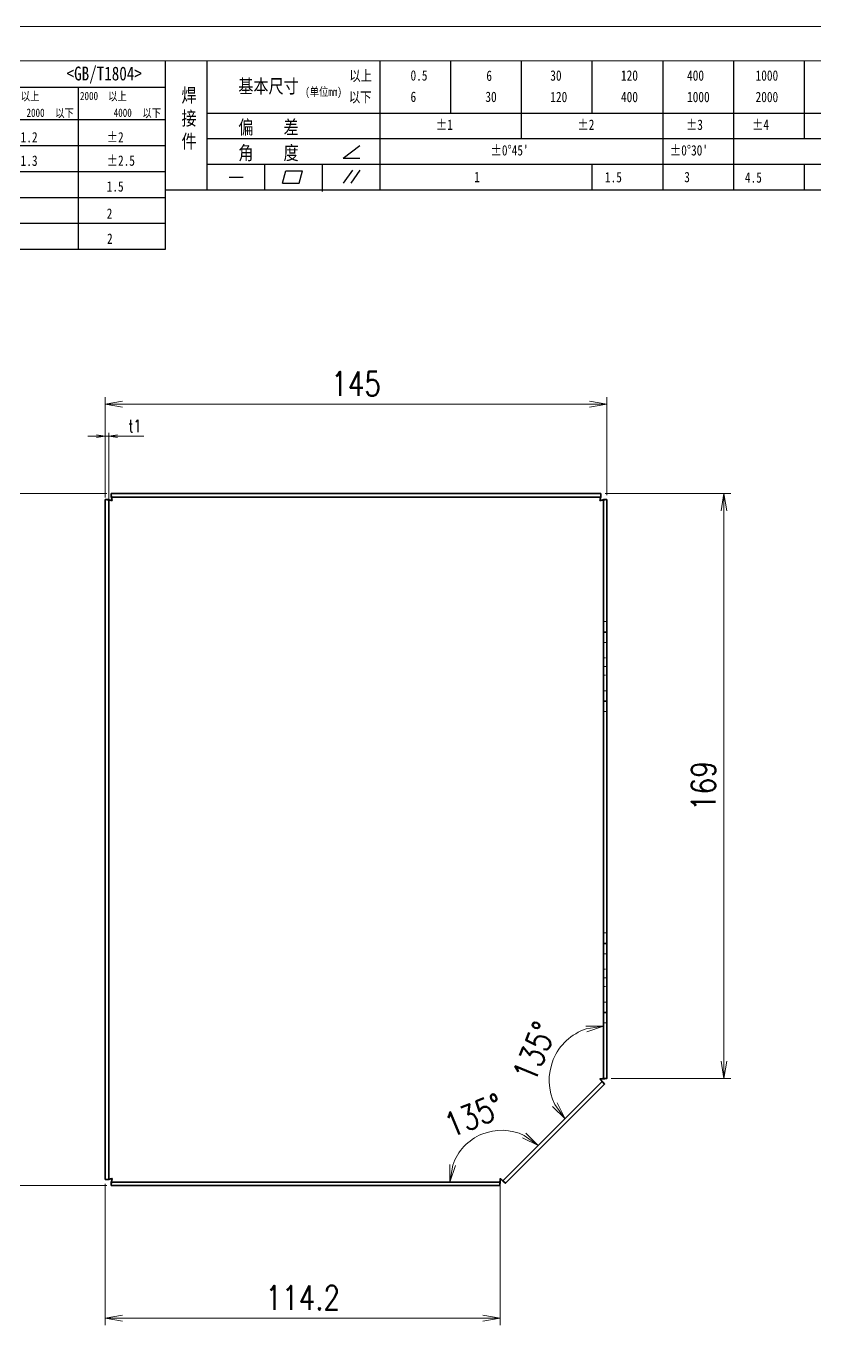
# Model space of a CAD drawing. Header units: millimetres. Extents: x 142029 to 212337, y -20537 to 1533.
# Drawn here: x 142725.3 to 142953.2, y 570.6 to 951.9 of the extents above; entities that cross this region are included whole.
import ezdxf

# ---------------------------------------------------------------- set-up
doc = ezdxf.new("R2010")
doc.units = ezdxf.units.MM
doc.header["$LTSCALE"] = 0.5
for name, pattern in [('AM_ISO02W050x2', [3.75, 3, -0.75]), ('AM_ISO08W050x2', [9, 6, -0.75, 1.5, -0.75]), ('DASHDOT', [18.5, 12, -3, 0.5, -3]), ('DASHED', [15, 12, -3])]:
    doc.linetypes.add(name, pattern=pattern)
for name, color, linetype, lineweight in [('中心线', 2, 'AM_ISO08W050x2', 18), ('图框', 7, 'Continuous', 18), ('标注线', 3, 'Continuous', 18), ('粗实线', 7, 'Continuous', 35), ('虚线', 1, 'AM_ISO02W050x2', 18)]:
    doc.layers.add(name, color=color, linetype=linetype, lineweight=lineweight)
doc.layers.add('图\\M+19E79\\M+195B6\\M+18E9A', color=7, linetype='Continuous')
doc.layers.add('打印', color=7, linetype='Continuous', lineweight=15, plot=False)
doc.layers.add('打印-禁用', color=7, linetype='Continuous', lineweight=15, plot=False)
doc.styles.add('DIM', font='romans.shx', dxfattribs={"width": 0.8, "bigfont": 'bigfont.shx'})
doc.styles.add('国标', font='simfang.ttf', dxfattribs={"width": 0.8})
doc.dimstyles.new('XR 1-1$0', dxfattribs={"dimtxt": 3.5, "dimasz": 2.5, "dimexe": 1, "dimexo": 0.625, "dimgap": 1.2, "dimtad": 1, "dimzin": 9, "dimdsep": 46, "dimtxsty": 'DIM', "dimblk": 'OPEN', "dimcen": 0, "dimclrd": 8, "dimclre": 8, "dimclrt": 2, "dimazin": 2, "dimtfac": 0.5, "dimtmove": 0, "dimatfit": 3, "dimldrblk": 'OPEN', "dimfxl": 0, "dimtolj": 2, "dimlwd": 18, "dimlwe": 18, "dimarcsym": 0})
doc.dimstyles.new('XR 1-2', dxfattribs={"dimscale": 2, "dimtxt": 3.5, "dimasz": 2.5, "dimexe": 1, "dimexo": 0.625, "dimgap": 1.2, "dimtad": 1, "dimtoh": 1, "dimdsep": 46, "dimtxsty": 'DIM', "dimblk": 'OPEN', "dimcen": 0, "dimclrd": 8, "dimclre": 8, "dimclrt": 2, "dimazin": 2, "dimtfac": 0.5, "dimtmove": 0, "dimatfit": 3, "dimldrblk": 'OPEN', "dimfxl": 0, "dimtolj": 2, "dimlwd": 18, "dimlwe": 18, "dimarcsym": 0})
doc.dimstyles.new('XR 1-2$0', dxfattribs={"dimscale": 2, "dimtxt": 3.5, "dimasz": 2.5, "dimexe": 1, "dimexo": 0.625, "dimgap": 1.2, "dimtad": 1, "dimdsep": 46, "dimtxsty": 'DIM', "dimblk": 'OPEN', "dimcen": 0, "dimclrd": 8, "dimclre": 8, "dimclrt": 2, "dimazin": 2, "dimtfac": 0.5, "dimtmove": 0, "dimatfit": 3, "dimldrblk": 'OPEN', "dimfxl": 0, "dimtolj": 2, "dimlwd": 13, "dimlwe": 13, "dimarcsym": 0})

# ---------------------------------------------------------------- blocks, each defined once
blk = doc.blocks.new('GZDEH零件A3图框V01版')
at = {"layer": '图\\M+19E79\\M+195B6\\M+18E9A', "color": 9}
for p, q in [((2990.09, -1581.67), (2990.09, -1554.46)), ((2996.09, -1573.08), (2996.09, -1554.46)), ((3021.09, -1561.98), (3021.09, -1554.46)), ((3031.31, -1561.98), (3031.31, -1554.46)), ((3041.53, -1561.98), (3041.53, -1554.46)), ((3051.75, -1561.98), (3051.75, -1554.46)), ((3061.98, -1561.98), (3061.98, -1554.46)), ((3072.2, -1561.98), (3072.2, -1554.46)), ((3082.42, -1561.98), (3082.42, -1554.46)), ((2899.37, -1558.24), (2990.09, -1558.24)), ((2977.49, -1581.67), (2977.49, -1558.24)), ((2882.49, -1562.92), (2990.09, -1562.92)), ((2996.09, -1561.98), (3113.09, -1561.98)), ((3021.09, -1573.08), (3021.09, -1561.98)), ((3041.53, -1565.68), (3041.53, -1561.98)), ((3061.98, -1573.08), (3061.98, -1561.98)), ((3072.2, -1573.08), (3072.2, -1561.98)), ((3082.42, -1565.68), (3082.42, -1561.98)), ((2882.49, -1566.67), (2990.09, -1566.67)), ((2996.09, -1565.68), (3113.09, -1565.68)), ((3015.75, -1568.51), (3018.15, -1566.66)), ((3015.75, -1568.51), (3018.15, -1568.51)), ((2882.49, -1570.42), (2990.09, -1570.42)), ((2996.09, -1569.38), (3113.09, -1569.38)), ((3004.42, -1573.08), (3004.42, -1569.38)), ((3006.97, -1572.12), (3007.45, -1570.33)), ((3007.45, -1570.33), (3009.86, -1570.33)), ((3009.39, -1572.12), (3009.86, -1570.33)), ((3012.75, -1573.08), (3012.75, -1569.38)), ((3015.81, -1572.12), (3017.15, -1570.26)), ((3016.89, -1572.12), (3018.23, -1570.26)), ((3051.75, -1573.08), (3051.75, -1569.38)), ((3082.42, -1573.08), (3082.42, -1569.48)), ((2999.26, -1571.23), (3001.32, -1571.23)), ((3006.97, -1572.12), (3009.39, -1572.12)), ((2882.49, -1574.17), (2990.09, -1574.17)), ((2990.09, -1573.08), (3113.09, -1573.08)), ((3012.75, -1573.33), (3012.75, -1573.08)), ((2882.49, -1577.92), (2990.09, -1577.92)), ((2882.49, -1581.67), (2990.09, -1581.67))]:
    blk.add_line(p, q, dxfattribs=at)
at = {"layer": '图框', "linetype": 'Continuous'}
blk.add_line((3272.49, -1554.46), (2882.49, -1554.46), dxfattribs=at)
at = {"layer": '打印-禁用', "linetype": 'Continuous'}
blk.add_line((3277.49, -1549.46), (2857.49, -1549.46), dxfattribs=at)
at = {"layer": '图\\M+19E79\\M+195B6\\M+18E9A', "color": 9, "style": '国标', "width": 0.8}
for s, height, p in [('<GB/T1804>', 2, (2975.78, -1557.27)), ('以上', 1.5, (3016.64, -1557.33)), ('0.5', 1.5, (3025.49, -1557.3)), ('6', 1.5, (3036.45, -1557.34)), ('30', 1.5, (3045.69, -1557.31)), ('120', 1.5, (3055.91, -1557.31)), ('400', 1.5, (3065.46, -1557.31)), ('1000', 1.5, (3075.36, -1557.31)), ('基本尺寸', 2, (3000.6, -1559.1)), ('以下', 1.5, (3016.58, -1560.43)), ('6', 1.5, (3025.49, -1560.38)), ('30', 1.5, (3036.31, -1560.39)), ('120', 1.5, (3045.69, -1560.41)), ('400', 1.5, (3055.91, -1560.41)), ('1000', 1.5, (3065.46, -1560.41)), ('2000', 1.5, (3075.36, -1560.41)), ('偏    差', 2, (3000.6, -1565.04)), ('±1', 1.5, (3029.16, -1564.42)), ('±2', 1.5, (3049.61, -1564.42)), ('±3', 1.5, (3065.3, -1564.42)), ('±4', 1.5, (3074.85, -1564.42)), ('±1.2', 1.5, (2967.51, -1566.23)), ('±2', 1.5, (2981.58, -1566.23)), ('角    度', 2, (3000.6, -1568.74)), ("±0%%D45'", 1.5, (3037.06, -1568.12)), ("±0%%D30'", 1.5, (3062.98, -1568.12)), ('±1.3', 1.5, (2967.51, -1569.62)), ('±2.5', 1.5, (2981.58, -1569.61)), ('1', 1.5, (3034.69, -1571.98)), ('1.5', 1.5, (3053.59, -1572.01)), ('3', 1.5, (3065.05, -1571.98)), ('4.5', 1.5, (3073.82, -1572.05)), ('1.5', 1.5, (2981.58, -1573.34)), ('2', 1.5, (2981.58, -1577.26)), ('2', 1.5, (2981.62, -1580.89))]:
    blk.add_text(s, height=height, dxfattribs=at).set_placement(p)
at = {"layer": '图\\M+19E79\\M+195B6\\M+18E9A', "color": 9, "lineweight": 15, "style": '国标', "width": 0.8}
for s, p in [('以上', (2969.16, -1560.16)), ('2000', (2977.72, -1560.11)), ('以上', (2981.8, -1560.16)), ('(单位mm)', (3010.27, -1559.51)), ('2000', (2969.99, -1562.54)), ('以下', (2974.14, -1562.59)), ('4000', (2982.59, -1562.54)), ('以下', (2986.74, -1562.59))]:
    blk.add_text(s, height=1.2, dxfattribs=at).set_placement(p)
at = {"layer": '图\\M+19E79\\M+195B6\\M+18E9A', "color": 9, "insert": (2992.39, -1558.41), "char_height": 2, "width": 3.1877, "attachment_point": 1, "style": '国标'}
blk.add_mtext('焊\\P接\\P件', dxfattribs=at)
blk = doc.blocks.new('DEH A3')
at = {"layer": '图框'}
blk.add_blockref('GZDEH零件A3图框V01版', (-2857.49, 1846.46), dxfattribs=at)
blk = doc.blocks.new('_Open')
at = {"color": 0, "linetype": 'ByBlock', "lineweight": -2}
for p, q in [((-1, 0.167), (0, 0)), ((-1, -0.167), (0, 0)), ((0, 0), (-1, 0))]:
    blk.add_line(p, q, dxfattribs=at)
blk = doc.blocks.new('*D28')
at = {"layer": 'Defpoints', "color": 0, "transparency": 16777216}
for p in [(142683.48, 816.84), (142749.84, 816.84), (142749.84, 616.84)]:
    blk.add_point(p, dxfattribs=at)
at = {"layer": '标注线', "color": 8, "lineweight": 13, "transparency": 16777216}
for p, q in [((142748.59, 816.84), (142681.48, 816.84)), ((142683.48, 621.84), (142683.48, 811.84)), ((142748.59, 616.84), (142681.48, 616.84))]:
    blk.add_line(p, q, dxfattribs=at)
at = {"layer": '标注线', "color": 8, "linetype": 'ByBlock', "lineweight": 13, "transparency": 16777216, "xscale": 5, "yscale": 5, "zscale": 5}
for p, rotation in [((142683.48, 816.84), 90), ((142683.48, 616.84), 270)]:
    blk.add_blockref('_Open', p, dxfattribs=dict(at, rotation=rotation))
at = {"layer": '标注线', "color": 2, "transparency": 16777216, "insert": (142677.58, 716.84), "char_height": 7, "attachment_point": 5, "rotation": 90, "style": 'DIM'}
blk.add_mtext('\\A2;200', dxfattribs=at)
blk = doc.blocks.new('*D29')
at = {"layer": 'Defpoints', "color": 0, "transparency": 16777216}
for p in [(142748.13, 842.72), (142748.13, 815.11), (142893.13, 815.11)]:
    blk.add_point(p, dxfattribs=at)
at = {"layer": '标注线', "color": 8, "lineweight": 13, "transparency": 16777216}
for p, q in [((142748.13, 816.36), (142748.13, 844.72)), ((142893.13, 816.36), (142893.13, 844.72)), ((142888.13, 842.72), (142753.13, 842.72))]:
    blk.add_line(p, q, dxfattribs=at)
at = {"layer": '标注线', "color": 8, "linetype": 'ByBlock', "lineweight": 13, "transparency": 16777216, "xscale": 5, "yscale": 5, "zscale": 5, "rotation": 180}
blk.add_blockref('_Open', (142748.13, 842.72), dxfattribs=at)
at = {"layer": '标注线', "color": 8, "linetype": 'ByBlock', "lineweight": 13, "transparency": 16777216, "xscale": 5, "yscale": 5, "zscale": 5}
blk.add_blockref('_Open', (142893.13, 842.72), dxfattribs=at)
at = {"layer": '标注线', "color": 2, "transparency": 16777216, "insert": (142820.63, 848.62), "char_height": 7, "attachment_point": 5, "style": 'DIM'}
blk.add_mtext('\\A2;145', dxfattribs=at)
blk = doc.blocks.new('*D30')
at = {"layer": 'Defpoints', "color": 0, "transparency": 16777216}
for p in [(142748.13, 618.55), (142862.3, 618.84), (142862.3, 578.51)]:
    blk.add_point(p, dxfattribs=at)
at = {"layer": '标注线', "color": 8, "lineweight": 13, "transparency": 16777216}
for p, q in [((142748.13, 617.3), (142748.13, 576.51)), ((142862.3, 617.59), (142862.3, 576.51)), ((142753.13, 578.51), (142857.3, 578.51))]:
    blk.add_line(p, q, dxfattribs=at)
at = {"layer": '标注线', "color": 8, "linetype": 'ByBlock', "lineweight": 13, "transparency": 16777216, "xscale": 5, "yscale": 5, "zscale": 5, "rotation": 180}
blk.add_blockref('_Open', (142748.13, 578.51), dxfattribs=at)
at = {"layer": '标注线', "color": 8, "linetype": 'ByBlock', "lineweight": 13, "transparency": 16777216, "xscale": 5, "yscale": 5, "zscale": 5}
blk.add_blockref('_Open', (142862.3, 578.51), dxfattribs=at)
at = {"layer": '标注线', "color": 2, "transparency": 16777216, "insert": (142805.22, 584.41), "char_height": 7, "attachment_point": 5, "style": 'DIM'}
blk.add_mtext('\\A2;114.2', dxfattribs=at)
blk = doc.blocks.new('*D31')
at = {"layer": 'Defpoints', "color": 0, "transparency": 16777216}
for p in [(142891.75, 646.87), (142862.72, 632.82), (142749.84, 617.84), (142862.18, 617.84), (142863.1, 618.22)]:
    blk.add_point(p, dxfattribs=at)
at = {"layer": '标注线', "color": 8, "lineweight": 18, "transparency": 16777216}
blk.add_arc((142862.72, 617.84), 14.98, 64.2131, 160.7869, dxfattribs=at)
at = {"layer": '标注线', "color": 8, "linetype": 'ByBlock', "lineweight": 18, "transparency": 16777216, "xscale": 5, "yscale": 5, "zscale": 5}
for p, rotation in [((142873.31, 628.44), 324.6065590621736), ((142847.74, 617.84), 260.393440937856)]:
    blk.add_blockref('_Open', p, dxfattribs=dict(at, rotation=rotation))
at = {"layer": '标注线', "color": 2, "transparency": 16777216, "insert": (142854.73, 637.13), "char_height": 7, "attachment_point": 5, "rotation": 22.5, "style": 'DIM'}
blk.add_mtext('\\A2;135%%d', dxfattribs=at)
blk = doc.blocks.new('*D32')
at = {"layer": 'Defpoints', "color": 0, "transparency": 16777216}
for p in [(142892.13, 663.84), (142881.05, 658.34), (142891.75, 646.87), (142892.13, 647.8), (142863.1, 618.22)]:
    blk.add_point(p, dxfattribs=at)
at = {"layer": '标注线', "color": 8, "lineweight": 18, "transparency": 16777216}
blk.add_arc((142892.13, 647.26), 15.68, 108.354, 206.646, dxfattribs=at)
at = {"layer": '标注线', "color": 8, "linetype": 'ByBlock', "lineweight": 18, "transparency": 16777216, "xscale": 5, "yscale": 5, "zscale": 5}
for p, rotation in [((142892.13, 662.93), 9.177016688813092), ((142881.05, 636.17), 305.8229833112039)]:
    blk.add_blockref('_Open', p, dxfattribs=dict(at, rotation=rotation))
at = {"layer": '标注线', "color": 2, "transparency": 16777216, "insert": (142872.2, 655.51), "char_height": 7, "attachment_point": 5, "rotation": 67.5, "style": 'DIM'}
blk.add_mtext('\\A2;135%%d', dxfattribs=at)
blk = doc.blocks.new('*D33')
at = {"layer": 'Defpoints', "color": 0, "transparency": 16777216}
for p in [(142891.42, 816.84), (142926.96, 816.84), (142893.13, 647.8)]:
    blk.add_point(p, dxfattribs=at)
at = {"layer": '标注线', "color": 8, "lineweight": 13, "transparency": 16777216}
for p, q in [((142892.67, 816.84), (142928.96, 816.84)), ((142926.96, 652.8), (142926.96, 811.84)), ((142894.38, 647.8), (142928.96, 647.8))]:
    blk.add_line(p, q, dxfattribs=at)
at = {"layer": '标注线', "color": 8, "linetype": 'ByBlock', "lineweight": 13, "transparency": 16777216, "xscale": 5, "yscale": 5, "zscale": 5}
for p, rotation in [((142926.96, 816.84), 90), ((142926.96, 647.8), 270)]:
    blk.add_blockref('_Open', p, dxfattribs=dict(at, rotation=rotation))
at = {"layer": '标注线', "color": 2, "transparency": 16777216, "insert": (142921.06, 732.32), "char_height": 7, "attachment_point": 5, "rotation": 90, "style": 'DIM'}
blk.add_mtext('\\A2;169', dxfattribs=at)
blk = doc.blocks.new('*D48')
at = {"layer": 'Defpoints', "color": 0, "transparency": 16777216}
for p in [(142749.13, 833.46), (142748.13, 815.11), (142749.13, 813.68)]:
    blk.add_point(p, dxfattribs=at)
at = {"layer": '标注线', "color": 8, "lineweight": 18, "transparency": 16777216}
for p, q in [((142745.63, 833.46), (142743.13, 833.46)), ((142748.13, 815.74), (142748.13, 834.46)), ((142748.13, 833.46), (142749.13, 833.46)), ((142749.13, 814.3), (142749.13, 834.46)), ((142751.63, 833.46), (142759.33, 833.46))]:
    blk.add_line(p, q, dxfattribs=at)
at = {"layer": '标注线', "color": 8, "linetype": 'ByBlock', "lineweight": 18, "transparency": 16777216, "xscale": 2.5, "yscale": 2.5, "zscale": 2.5}
blk.add_blockref('_Open', (142748.13, 833.46), dxfattribs=at)
at = {"layer": '标注线', "color": 8, "linetype": 'ByBlock', "lineweight": 18, "transparency": 16777216, "xscale": 2.5, "yscale": 2.5, "zscale": 2.5, "rotation": 180}
blk.add_blockref('_Open', (142749.13, 833.46), dxfattribs=at)
at = {"layer": '标注线', "color": 2, "transparency": 16777216, "insert": (142756.73, 836.41), "char_height": 3.5, "attachment_point": 5, "style": 'DIM'}
blk.add_mtext('\\A2;t1', dxfattribs=at)

msp = doc.modelspace()

# ---------------------------------------------------------------- linework, layer by layer
at = {"color": 4, "lineweight": 13, "ltscale": 0.025}
for p, q in [((142892.131, 779.842), (142893.131, 779.842)), ((142893.131, 773.842), (142892.131, 773.842)), ((142892.131, 759.842), (142893.131, 759.842)), ((142893.131, 753.842), (142892.131, 753.842)), ((142892.131, 689.842), (142893.131, 689.842)), ((142893.131, 683.842), (142892.131, 683.842)), ((142892.131, 669.842), (142893.131, 669.842)), ((142893.131, 663.842), (142892.131, 663.842))]:
    msp.add_line(p, q, dxfattribs=at)
at = {"layer": '中心线', "linetype": 'DASHDOT', "ltscale": 0.030015}
for p, q in [((142893.231, 779.842), (142892.03, 779.842)), ((142893.231, 753.842), (142892.03, 753.842)), ((142893.231, 689.842), (142892.03, 689.842)), ((142893.231, 663.842), (142892.03, 663.842))]:
    msp.add_line(p, q, dxfattribs=at)
at = {"layer": '中心线', "linetype": 'DASHDOT', "ltscale": 0.03}
for p, q in [((142892.031, 773.842), (142893.231, 773.842)), ((142892.031, 766.842), (142893.231, 766.842)), ((142892.031, 759.842), (142893.231, 759.842)), ((142892.031, 683.842), (142893.231, 683.842)), ((142892.031, 676.842), (142893.231, 676.842)), ((142892.031, 669.842), (142893.231, 669.842))]:
    msp.add_line(p, q, dxfattribs=at)
at = {"layer": '打印'}
msp.add_lwpolyline([(142500.375, 951.912), (143340.375, 951.912), (143340.375, 357.912), (142500.375, 357.912)], close=True, dxfattribs=at)
at = {"layer": '粗实线'}
for p, q in [((142749.838, 816.842), (142891.424, 816.842)), ((142748.131, 618.549), (142748.131, 815.135)), ((142749.131, 618.549), (142749.131, 815.135)), ((142749.838, 815.842), (142891.424, 815.842)), ((142892.131, 779.842), (142892.131, 815.135)), ((142893.131, 779.842), (142893.131, 815.135)), ((142892.131, 689.842), (142892.131, 753.842)), ((142893.131, 689.842), (142893.131, 753.842)), ((142891.748, 646.874), (142863.099, 618.225)), ((142892.455, 646.167), (142863.806, 617.518)), ((142862.175, 617.842), (142749.838, 617.842)), ((142862.175, 616.842), (142749.838, 616.842))]:
    msp.add_line(p, q, dxfattribs=at)
at = {"layer": '粗实线', "ltscale": 0.025}
for p, q in [((142749.838, 816.842), (142749.838, 815.842)), ((142891.424, 816.842), (142891.424, 815.842)), ((142748.131, 815.135), (142749.131, 815.135)), ((142892.131, 815.135), (142893.131, 815.135)), ((142892.131, 776.842), (142893.131, 776.842)), ((142893.131, 756.842), (142892.131, 756.842)), ((142892.131, 686.842), (142893.131, 686.842)), ((142893.131, 666.842), (142892.131, 666.842)), ((142892.455, 646.167), (142891.748, 646.874)), ((142892.131, 647.798), (142893.131, 647.798)), ((142748.131, 618.549), (142749.131, 618.549)), ((142749.838, 616.842), (142749.838, 617.842)), ((142862.175, 616.842), (142862.175, 617.842)), ((142863.806, 617.518), (142863.099, 618.225))]:
    msp.add_line(p, q, dxfattribs=at)
at = {"layer": '粗实线', "ltscale": 0.075}
for p, q in [((142892.131, 776.842), (142892.131, 779.842)), ((142893.131, 779.842), (142893.131, 776.842)), ((142892.131, 776.842), (142892.131, 773.842)), ((142893.131, 773.842), (142893.131, 776.842)), ((142892.131, 759.842), (142892.131, 756.842)), ((142893.131, 756.842), (142893.131, 759.842)), ((142892.131, 753.842), (142892.131, 756.842)), ((142893.131, 756.842), (142893.131, 753.842)), ((142892.131, 686.842), (142892.131, 689.842)), ((142892.131, 686.842), (142892.131, 683.842)), ((142893.131, 689.842), (142893.131, 686.842)), ((142893.131, 686.842), (142893.131, 683.842)), ((142892.131, 669.842), (142892.131, 666.842)), ((142893.131, 666.842), (142893.131, 669.842)), ((142892.131, 663.842), (142892.131, 666.842)), ((142893.131, 666.842), (142893.131, 663.842))]:
    msp.add_line(p, q, dxfattribs=at)
at = {"layer": '粗实线', "ltscale": 0.35}
for p, q in [((142892.131, 773.842), (142892.131, 759.842)), ((142893.131, 773.842), (142893.131, 759.842)), ((142892.131, 683.842), (142892.131, 669.842)), ((142893.131, 683.842), (142893.131, 669.842))]:
    msp.add_line(p, q, dxfattribs=at)
at = {"layer": '粗实线', "ltscale": 0.401115}
for p, q in [((142892.131, 647.798), (142892.131, 663.842)), ((142893.131, 647.798), (142893.131, 663.842))]:
    msp.add_line(p, q, dxfattribs=at)
at = {"layer": '粗实线'}
for points, knots in [([(142750.131, 814.842), (142750.107, 814.847), (142750.084, 814.851), (142750.06, 814.855), (142750.029, 814.861), (142749.998, 814.867), (142749.99, 814.869), (142749.966, 814.873), (142749.944, 814.877), (142749.928, 814.88), (142749.905, 814.885), (142749.882, 814.889), (142749.874, 814.891), (142749.859, 814.894), (142749.844, 814.897), (142749.837, 814.898), (142749.821, 814.901), (142749.807, 814.904), (142749.799, 814.905), (142749.773, 814.911), (142749.747, 814.916), (142749.729, 814.919), (142749.708, 814.924), (142749.686, 814.928), (142749.683, 814.929), (142749.675, 814.93), (142749.669, 814.932), (142749.665, 814.933), (142749.644, 814.937), (142749.624, 814.941), (142749.607, 814.945), (142749.583, 814.95), (142749.561, 814.955), (142749.554, 814.957), (142749.544, 814.959), (142749.535, 814.961), (142749.532, 814.962), (142749.513, 814.966), (142749.494, 814.971), (142749.479, 814.975), (142749.458, 814.98), (142749.438, 814.985), (142749.433, 814.986), (142749.424, 814.989), (142749.416, 814.991), (142749.413, 814.992), (142749.394, 814.997), (142749.376, 815.002), (142749.361, 815.006), (142749.345, 815.011), (142749.329, 815.016), (142749.328, 815.016), (142749.326, 815.017), (142749.323, 815.018), (142749.322, 815.018), (142749.32, 815.019), (142749.318, 815.02), (142749.316, 815.02), (142749.301, 815.025), (142749.286, 815.03), (142749.272, 815.035), (142749.259, 815.04), (142749.246, 815.045), (142749.245, 815.046), (142749.243, 815.046), (142749.241, 815.047), (142749.24, 815.047), (142749.238, 815.048), (142749.237, 815.049), (142749.236, 815.049), (142749.224, 815.054), (142749.213, 815.059), (142749.203, 815.064), (142749.193, 815.069), (142749.184, 815.074), (142749.184, 815.075), (142749.182, 815.076), (142749.18, 815.076), (142749.18, 815.077), (142749.179, 815.078), (142749.178, 815.078), (142749.177, 815.079), (142749.159, 815.09), (142749.145, 815.102), (142749.135, 815.113), (142749.131, 815.124), (142749.131, 815.135)], [0, 0, 0, 0, 0, 0, 0.2482338, 0.2482338, 0.2482338, 0.3309784, 0.3309784, 0.3309784, 0.495968, 0.495968, 0.495968, 0.5784628, 0.5784628, 0.5784628, 0.6609576, 0.6609576, 0.6609576, 0.7427473, 0.7427473, 0.7427473, 0.9472197, 0.9472197, 0.9472197, 0.9881146, 0.9881146, 0.9881146, 1.0284067, 1.0284067, 1.0284067, 1.2298635, 1.2298635, 1.2298635, 1.3104478, 1.3104478, 1.3104478, 1.3500056, 1.3500056, 1.3500056, 1.5477883, 1.5477883, 1.5477883, 1.6269043, 1.6269043, 1.6269043, 1.6656575, 1.6656575, 1.6656575, 1.8981597, 1.8981597, 1.8981597, 1.9175364, 1.9175364, 1.9175364, 1.9369131, 1.9369131, 1.9369131, 1.9558503, 1.9558503, 1.9558503, 2.2020045, 2.2020045, 2.2020045, 2.2209418, 2.2209418, 2.2209418, 2.2398792, 2.2398792, 2.2398792, 2.2584452, 2.2584452, 2.2584452, 2.4997668, 2.4997668, 2.4997668, 2.5183327, 2.5183327, 2.5183327, 2.5368986, 2.5368986, 2.5368986, 2.5613431, 2.5613431, 2.5613431, 3.1135349, 3.1135349, 3.1135349, 3.1135349, 3.1135349, 3.1135349]), ([(142749.838, 815.842), (142749.868, 815.842), (142749.899, 815.807), (142749.929, 815.74), (142749.989, 815.554), (142750.046, 815.29), (142750.074, 815.144), (142750.103, 814.993), (142750.131, 814.842)], [0, 0, 0, 0, 0, 0, 1.5187263, 1.5187263, 1.5187263, 3.110676, 3.110676, 3.110676, 3.110676, 3.110676, 3.110676]), ([(142891.131, 814.842), (142891.135, 814.866), (142891.14, 814.889), (142891.144, 814.913), (142891.15, 814.944), (142891.156, 814.975), (142891.157, 814.983), (142891.162, 815.007), (142891.166, 815.029), (142891.169, 815.045), (142891.173, 815.068), (142891.178, 815.091), (142891.179, 815.099), (142891.182, 815.114), (142891.185, 815.129), (142891.187, 815.136), (142891.189, 815.152), (142891.192, 815.166), (142891.194, 815.174), (142891.199, 815.2), (142891.204, 815.226), (142891.208, 815.244), (142891.212, 815.265), (142891.217, 815.287), (142891.217, 815.29), (142891.219, 815.298), (142891.22, 815.304), (142891.221, 815.308), (142891.226, 815.329), (142891.23, 815.349), (142891.234, 815.366), (142891.239, 815.39), (142891.244, 815.413), (142891.245, 815.419), (142891.248, 815.429), (142891.25, 815.438), (142891.251, 815.441), (142891.255, 815.46), (142891.259, 815.479), (142891.263, 815.494), (142891.268, 815.515), (142891.273, 815.535), (142891.275, 815.54), (142891.277, 815.55), (142891.279, 815.557), (142891.28, 815.56), (142891.285, 815.579), (142891.29, 815.597), (142891.295, 815.613), (142891.3, 815.629), (142891.304, 815.644), (142891.305, 815.645), (142891.305, 815.648), (142891.306, 815.65), (142891.307, 815.651), (142891.307, 815.653), (142891.308, 815.655), (142891.308, 815.657), (142891.313, 815.672), (142891.319, 815.687), (142891.323, 815.701), (142891.329, 815.714), (142891.334, 815.727), (142891.334, 815.728), (142891.335, 815.73), (142891.336, 815.732), (142891.336, 815.733), (142891.337, 815.735), (142891.337, 815.736), (142891.338, 815.737), (142891.343, 815.749), (142891.348, 815.76), (142891.353, 815.77), (142891.358, 815.78), (142891.363, 815.789), (142891.363, 815.789), (142891.364, 815.791), (142891.365, 815.793), (142891.365, 815.793), (142891.366, 815.794), (142891.367, 815.795), (142891.367, 815.796), (142891.379, 815.815), (142891.39, 815.829), (142891.401, 815.838), (142891.413, 815.842), (142891.424, 815.842)], [0, 0, 0, 0, 0, 0, 0.2482338, 0.2482338, 0.2482338, 0.3309784, 0.3309784, 0.3309784, 0.495968, 0.495968, 0.495968, 0.5784628, 0.5784628, 0.5784628, 0.6609576, 0.6609576, 0.6609576, 0.7427473, 0.7427473, 0.7427473, 0.9472197, 0.9472197, 0.9472197, 0.9881146, 0.9881146, 0.9881146, 1.0284067, 1.0284067, 1.0284067, 1.2298635, 1.2298635, 1.2298635, 1.3104478, 1.3104478, 1.3104478, 1.3500056, 1.3500056, 1.3500056, 1.5477883, 1.5477883, 1.5477883, 1.6269043, 1.6269043, 1.6269043, 1.6656575, 1.6656575, 1.6656575, 1.8981597, 1.8981597, 1.8981597, 1.9175364, 1.9175364, 1.9175364, 1.9369131, 1.9369131, 1.9369131, 1.9558503, 1.9558503, 1.9558503, 2.2020045, 2.2020045, 2.2020045, 2.2209418, 2.2209418, 2.2209418, 2.2398792, 2.2398792, 2.2398792, 2.2584452, 2.2584452, 2.2584452, 2.4997668, 2.4997668, 2.4997668, 2.5183327, 2.5183327, 2.5183327, 2.5368986, 2.5368986, 2.5368986, 2.5613431, 2.5613431, 2.5613431, 3.1135349, 3.1135349, 3.1135349, 3.1135349, 3.1135349, 3.1135349]), ([(142892.131, 815.135), (142892.131, 815.105), (142892.096, 815.074), (142892.028, 815.044), (142891.842, 814.984), (142891.579, 814.927), (142891.433, 814.899), (142891.282, 814.87), (142891.131, 814.842)], [0, 0, 0, 0, 0, 0, 1.5187263, 1.5187263, 1.5187263, 3.110676, 3.110676, 3.110676, 3.110676, 3.110676, 3.110676]), ([(142891.131, 647.671), (142891.154, 647.673), (142891.178, 647.675), (142891.201, 647.676), (142891.233, 647.679), (142891.264, 647.682), (142891.272, 647.682), (142891.295, 647.684), (142891.318, 647.686), (142891.334, 647.687), (142891.357, 647.689), (142891.38, 647.691), (142891.387, 647.692), (142891.402, 647.693), (142891.418, 647.694), (142891.425, 647.695), (142891.437, 647.696), (142891.448, 647.697), (142891.451, 647.697), (142891.477, 647.699), (142891.503, 647.702), (142891.525, 647.704), (142891.55, 647.706), (142891.575, 647.708), (142891.579, 647.708), (142891.586, 647.709), (142891.593, 647.71), (142891.596, 647.71), (142891.617, 647.712), (142891.638, 647.714), (142891.655, 647.715), (142891.678, 647.718), (142891.701, 647.72), (142891.707, 647.72), (142891.718, 647.721), (142891.727, 647.722), (142891.73, 647.723), (142891.752, 647.725), (142891.773, 647.727), (142891.791, 647.729), (142891.812, 647.731), (142891.832, 647.734), (142891.835, 647.734), (142891.841, 647.734), (142891.846, 647.735), (142891.849, 647.735), (142891.867, 647.738), (142891.886, 647.74), (142891.901, 647.742), (142891.917, 647.744), (142891.932, 647.746), (142891.934, 647.746), (142891.936, 647.746), (142891.939, 647.747), (142891.94, 647.747), (142891.942, 647.747), (142891.944, 647.748), (142891.945, 647.748), (142891.961, 647.75), (142891.976, 647.752), (142891.989, 647.754), (142892.003, 647.756), (142892.016, 647.759), (142892.017, 647.759), (142892.019, 647.759), (142892.021, 647.759), (142892.022, 647.76), (142892.023, 647.76), (142892.025, 647.76), (142892.026, 647.76), (142892.038, 647.763), (142892.049, 647.765), (142892.059, 647.767), (142892.068, 647.769), (142892.077, 647.771), (142892.078, 647.772), (142892.079, 647.772), (142892.081, 647.772), (142892.082, 647.772), (142892.083, 647.773), (142892.084, 647.773), (142892.085, 647.773), (142892.103, 647.778), (142892.117, 647.783), (142892.126, 647.788), (142892.131, 647.793), (142892.131, 647.798)], [0, 0, 0, 0, 0, 0, 0.2457542, 0.2457542, 0.2457542, 0.3276723, 0.3276723, 0.3276723, 0.4910032, 0.4910032, 0.4910032, 0.5726687, 0.5726687, 0.5726687, 0.6543341, 0.6543341, 0.6543341, 0.6948096, 0.6948096, 0.6948096, 0.9376586, 0.9376586, 0.9376586, 0.9781341, 0.9781341, 0.9781341, 1.0179979, 1.0179979, 1.0179979, 1.2173135, 1.2173135, 1.2173135, 1.2970413, 1.2970413, 1.2970413, 1.3361629, 1.3361629, 1.3361629, 1.5708808, 1.5708808, 1.5708808, 1.6100026, 1.6100026, 1.6100026, 1.6483116, 1.6483116, 1.6483116, 1.8781475, 1.8781475, 1.8781475, 1.8973021, 1.8973021, 1.8973021, 1.9164566, 1.9164566, 1.9164566, 1.9351668, 1.9351668, 1.9351668, 2.1783703, 2.1783703, 2.1783703, 2.1970807, 2.1970807, 2.1970807, 2.2157911, 2.2157911, 2.2157911, 2.2341261, 2.2341261, 2.2341261, 2.4724435, 2.4724435, 2.4724435, 2.4907784, 2.4907784, 2.4907784, 2.5091132, 2.5091132, 2.5091132, 2.5332462, 2.5332462, 2.5332462, 3.0782821, 3.0782821, 3.0782821, 3.0782821, 3.0782821, 3.0782821]), ([(142891.131, 647.671), (142891.275, 647.677), (142891.418, 647.682), (142891.541, 647.687), (142891.734, 647.695), (142891.925, 647.704), (142892.005, 647.707), (142892.121, 647.712), (142892.239, 647.718), (142892.269, 647.72), (142892.359, 647.724), (142892.443, 647.729), (142892.486, 647.731), (142892.543, 647.734), (142892.601, 647.737), (142892.62, 647.739), (142892.659, 647.741), (142892.701, 647.744), (142892.723, 647.745), (142892.83, 647.752), (142892.921, 647.76), (142892.971, 647.765), (142893.046, 647.773), (142893.097, 647.782), (142893.12, 647.787), (142893.131, 647.792), (142893.131, 647.798)], [0, 0, 0, 0, 0, 0, 1.1566098, 1.1566098, 1.1566098, 1.9629501, 1.9629501, 1.9629501, 2.2343027, 2.2343027, 2.2343027, 2.7914763, 2.7914763, 2.7914763, 3.0413924, 3.0413924, 3.0413924, 3.2913085, 3.2913085, 3.2913085, 4.2861377, 4.2861377, 4.2861377, 5.1233487, 5.1233487, 5.1233487, 5.1233487, 5.1233487, 5.1233487]), ([(142891.748, 646.874), (142891.757, 646.883), (142891.744, 646.914), (142891.71, 646.965), (142891.603, 647.109), (142891.438, 647.309), (142891.336, 647.43), (142891.233, 647.55), (142891.131, 647.671)], [0, 0, 0, 0, 0, 0, 1.4187523, 1.4187523, 1.4187523, 3.0658358, 3.0658358, 3.0658358, 3.0658358, 3.0658358, 3.0658358]), ([(142892.455, 646.167), (142892.458, 646.17), (142892.456, 646.177), (142892.45, 646.189), (142892.429, 646.221), (142892.396, 646.264), (142892.373, 646.293), (142892.332, 646.343), (142892.276, 646.409), (142892.264, 646.423), (142892.238, 646.453), (142892.21, 646.485), (142892.196, 646.501), (142892.153, 646.551), (142892.113, 646.595), (142892.094, 646.616), (142892.045, 646.671), (142891.981, 646.743), (142891.946, 646.781), (142891.826, 646.914), (142891.706, 647.046), (142891.64, 647.118), (142891.508, 647.261), (142891.362, 647.42), (142891.289, 647.499), (142891.21, 647.585), (142891.131, 647.671)], [0, 0, 0, 0, 0, 0, 0.632077, 0.632077, 0.632077, 1.5695343, 1.5695343, 1.5695343, 1.8170346, 1.8170346, 1.8170346, 2.0645349, 2.0645349, 2.0645349, 2.5907063, 2.5907063, 2.5907063, 3.1086864, 3.1086864, 3.1086864, 4.222263, 4.222263, 4.222263, 5.1602793, 5.1602793, 5.1602793, 5.1602793, 5.1602793, 5.1602793]), ([(142749.131, 618.549), (142749.131, 618.58), (142749.166, 618.61), (142749.233, 618.641), (142749.419, 618.701), (142749.683, 618.757), (142749.829, 618.786), (142749.98, 618.814), (142750.131, 618.842)], [0, 0, 0, 0, 0, 0, 1.5187263, 1.5187263, 1.5187263, 3.110676, 3.110676, 3.110676, 3.110676, 3.110676, 3.110676]), ([(142750.131, 618.842), (142750.126, 618.819), (142750.122, 618.795), (142750.118, 618.772), (142750.112, 618.74), (142750.106, 618.709), (142750.104, 618.701), (142750.1, 618.678), (142750.096, 618.655), (142750.093, 618.639), (142750.088, 618.616), (142750.084, 618.593), (142750.082, 618.586), (142750.079, 618.571), (142750.077, 618.555), (142750.075, 618.548), (142750.072, 618.532), (142750.069, 618.518), (142750.068, 618.511), (142750.063, 618.485), (142750.057, 618.459), (142750.054, 618.441), (142750.049, 618.419), (142750.045, 618.398), (142750.044, 618.394), (142750.043, 618.387), (142750.041, 618.38), (142750.04, 618.377), (142750.036, 618.356), (142750.032, 618.335), (142750.028, 618.318), (142750.023, 618.295), (142750.018, 618.272), (142750.016, 618.266), (142750.014, 618.255), (142750.012, 618.246), (142750.011, 618.243), (142750.007, 618.224), (142750.002, 618.206), (142749.999, 618.191), (142749.993, 618.17), (142749.988, 618.15), (142749.987, 618.144), (142749.985, 618.135), (142749.982, 618.128), (142749.982, 618.125), (142749.976, 618.106), (142749.971, 618.087), (142749.967, 618.072), (142749.962, 618.056), (142749.957, 618.041), (142749.957, 618.04), (142749.956, 618.037), (142749.955, 618.034), (142749.955, 618.033), (142749.954, 618.031), (142749.954, 618.029), (142749.953, 618.028), (142749.948, 618.012), (142749.943, 617.997), (142749.938, 617.984), (142749.933, 617.97), (142749.928, 617.957), (142749.928, 617.957), (142749.927, 617.954), (142749.926, 617.952), (142749.926, 617.951), (142749.925, 617.95), (142749.924, 617.949), (142749.924, 617.948), (142749.919, 617.935), (142749.914, 617.924), (142749.909, 617.914), (142749.904, 617.905), (142749.899, 617.896), (142749.898, 617.895), (142749.898, 617.894), (142749.897, 617.892), (142749.896, 617.891), (142749.896, 617.89), (142749.895, 617.889), (142749.894, 617.888), (142749.883, 617.87), (142749.871, 617.856), (142749.86, 617.847), (142749.849, 617.842), (142749.838, 617.842)], [0, 0, 0, 0, 0, 0, 0.2482338, 0.2482338, 0.2482338, 0.3309784, 0.3309784, 0.3309784, 0.495968, 0.495968, 0.495968, 0.5784628, 0.5784628, 0.5784628, 0.6609576, 0.6609576, 0.6609576, 0.7427473, 0.7427473, 0.7427473, 0.9472197, 0.9472197, 0.9472197, 0.9881146, 0.9881146, 0.9881146, 1.0284067, 1.0284067, 1.0284067, 1.2298635, 1.2298635, 1.2298635, 1.3104478, 1.3104478, 1.3104478, 1.3500056, 1.3500056, 1.3500056, 1.5477883, 1.5477883, 1.5477883, 1.6269043, 1.6269043, 1.6269043, 1.6656575, 1.6656575, 1.6656575, 1.8981597, 1.8981597, 1.8981597, 1.9175364, 1.9175364, 1.9175364, 1.9369131, 1.9369131, 1.9369131, 1.9558503, 1.9558503, 1.9558503, 2.2020045, 2.2020045, 2.2020045, 2.2209418, 2.2209418, 2.2209418, 2.2398792, 2.2398792, 2.2398792, 2.2584452, 2.2584452, 2.2584452, 2.4997668, 2.4997668, 2.4997668, 2.5183327, 2.5183327, 2.5183327, 2.5368986, 2.5368986, 2.5368986, 2.5613431, 2.5613431, 2.5613431, 3.1135349, 3.1135349, 3.1135349, 3.1135349, 3.1135349, 3.1135349]), ([(142862.175, 617.842), (142862.188, 617.842), (142862.2, 617.874), (142862.213, 617.934), (142862.239, 618.111), (142862.263, 618.369), (142862.277, 618.527), (142862.29, 618.684), (142862.302, 618.842)], [0, 0, 0, 0, 0, 0, 1.4187523, 1.4187523, 1.4187523, 3.0658358, 3.0658358, 3.0658358, 3.0658358, 3.0658358, 3.0658358]), ([(142862.175, 616.842), (142862.179, 616.842), (142862.183, 616.849), (142862.187, 616.861), (142862.196, 616.899), (142862.203, 616.953), (142862.207, 616.99), (142862.213, 617.054), (142862.22, 617.14), (142862.222, 617.159), (142862.224, 617.199), (142862.227, 617.241), (142862.229, 617.262), (142862.233, 617.328), (142862.237, 617.387), (142862.238, 617.415), (142862.242, 617.489), (142862.247, 617.585), (142862.25, 617.637), (142862.259, 617.815), (142862.267, 617.994), (142862.271, 618.091), (142862.28, 618.286), (142862.289, 618.501), (142862.293, 618.609), (142862.298, 618.726), (142862.302, 618.842)], [0, 0, 0, 0, 0, 0, 0.6320774, 0.6320774, 0.6320774, 1.5695352, 1.5695352, 1.5695352, 1.8170356, 1.8170356, 1.8170356, 2.064536, 2.064536, 2.064536, 2.5907099, 2.5907099, 2.5907099, 3.1086898, 3.1086898, 3.1086898, 4.2222662, 4.2222662, 4.2222662, 5.1602822, 5.1602822, 5.1602822, 5.1602822, 5.1602822, 5.1602822]), ([(142862.302, 618.842), (142862.32, 618.827), (142862.338, 618.812), (142862.356, 618.796), (142862.38, 618.776), (142862.404, 618.756), (142862.41, 618.751), (142862.428, 618.735), (142862.446, 618.721), (142862.458, 618.711), (142862.475, 618.696), (142862.493, 618.681), (142862.499, 618.676), (142862.51, 618.666), (142862.522, 618.656), (142862.527, 618.651), (142862.537, 618.644), (142862.545, 618.637), (142862.548, 618.634), (142862.568, 618.617), (142862.588, 618.601), (142862.604, 618.587), (142862.624, 618.57), (142862.643, 618.554), (142862.646, 618.552), (142862.652, 618.547), (142862.657, 618.543), (142862.659, 618.541), (142862.675, 618.527), (142862.691, 618.514), (142862.704, 618.503), (142862.723, 618.488), (142862.74, 618.474), (142862.745, 618.47), (142862.753, 618.463), (142862.76, 618.457), (142862.763, 618.455), (142862.78, 618.441), (142862.797, 618.428), (142862.811, 618.416), (142862.827, 618.403), (142862.842, 618.391), (142862.845, 618.389), (142862.849, 618.385), (142862.853, 618.382), (142862.856, 618.381), (142862.871, 618.369), (142862.885, 618.357), (142862.897, 618.348), (142862.91, 618.338), (142862.922, 618.329), (142862.923, 618.328), (142862.925, 618.326), (142862.927, 618.325), (142862.928, 618.324), (142862.93, 618.323), (142862.932, 618.322), (142862.933, 618.321), (142862.945, 618.311), (142862.958, 618.302), (142862.968, 618.294), (142862.98, 618.286), (142862.99, 618.279), (142862.991, 618.278), (142862.993, 618.277), (142862.995, 618.276), (142862.995, 618.275), (142862.997, 618.274), (142862.998, 618.274), (142862.999, 618.273), (142863.009, 618.266), (142863.018, 618.26), (142863.027, 618.254), (142863.035, 618.249), (142863.043, 618.244), (142863.043, 618.244), (142863.045, 618.243), (142863.046, 618.242), (142863.047, 618.242), (142863.048, 618.241), (142863.048, 618.241), (142863.049, 618.24), (142863.066, 618.231), (142863.079, 618.224), (142863.089, 618.221), (142863.096, 618.222), (142863.099, 618.225)], [0, 0, 0, 0, 0, 0, 0.2457542, 0.2457542, 0.2457542, 0.3276723, 0.3276723, 0.3276723, 0.4910032, 0.4910032, 0.4910032, 0.5726687, 0.5726687, 0.5726687, 0.6543341, 0.6543341, 0.6543341, 0.6948096, 0.6948096, 0.6948096, 0.9376586, 0.9376586, 0.9376586, 0.9781341, 0.9781341, 0.9781341, 1.0179979, 1.0179979, 1.0179979, 1.2173135, 1.2173135, 1.2173135, 1.2970413, 1.2970413, 1.2970413, 1.3361629, 1.3361629, 1.3361629, 1.5708808, 1.5708808, 1.5708808, 1.6100026, 1.6100026, 1.6100026, 1.6483116, 1.6483116, 1.6483116, 1.8781475, 1.8781475, 1.8781475, 1.8973021, 1.8973021, 1.8973021, 1.9164566, 1.9164566, 1.9164566, 1.9351668, 1.9351668, 1.9351668, 2.1783703, 2.1783703, 2.1783703, 2.1970807, 2.1970807, 2.1970807, 2.2157911, 2.2157911, 2.2157911, 2.2341261, 2.2341261, 2.2341261, 2.4724435, 2.4724435, 2.4724435, 2.4907784, 2.4907784, 2.4907784, 2.5091132, 2.5091132, 2.5091132, 2.5332462, 2.5332462, 2.5332462, 3.0782821, 3.0782821, 3.0782821, 3.0782821, 3.0782821, 3.0782821]), ([(142862.302, 618.842), (142862.408, 618.745), (142862.514, 618.647), (142862.604, 618.564), (142862.747, 618.433), (142862.887, 618.304), (142862.946, 618.25), (142863.032, 618.172), (142863.12, 618.092), (142863.141, 618.072), (142863.209, 618.011), (142863.271, 617.955), (142863.303, 617.926), (142863.346, 617.888), (142863.389, 617.85), (142863.403, 617.837), (142863.433, 617.811), (142863.465, 617.783), (142863.481, 617.769), (142863.561, 617.699), (142863.631, 617.64), (142863.67, 617.608), (142863.729, 617.561), (142863.771, 617.531), (142863.791, 617.518), (142863.803, 617.514), (142863.806, 617.518)], [0, 0, 0, 0, 0, 0, 1.1566138, 1.1566138, 1.1566138, 1.9629559, 1.9629559, 1.9629559, 2.2343093, 2.2343093, 2.2343093, 2.7914851, 2.7914851, 2.7914851, 3.0414021, 3.0414021, 3.0414021, 3.2913191, 3.2913191, 3.2913191, 4.2861514, 4.2861514, 4.2861514, 5.1233642, 5.1233642, 5.1233642, 5.1233642, 5.1233642, 5.1233642])]:
    msp.add_open_spline(points, degree=5, knots=knots, dxfattribs=at)
at = {"layer": '虚线', "linetype": 'DASHED', "ltscale": 0.025}
for p, q in [((142892.131, 769.342), (142893.131, 769.342)), ((142892.131, 764.342), (142893.131, 764.342)), ((142892.131, 679.342), (142893.131, 679.342)), ((142892.131, 674.342), (142893.131, 674.342))]:
    msp.add_line(p, q, dxfattribs=at)
at = {"layer": '虚线', "linetype": 'DASHED'}
for points, knots in [([(142749.838, 816.842), (142749.852, 816.842), (142749.867, 816.827), (142749.88, 816.796), (142749.895, 816.753), (142749.911, 816.691), (142749.917, 816.668), (142749.928, 816.616), (142749.94, 816.549), (142749.947, 816.509), (142749.961, 816.422), (142749.973, 816.338), (142749.978, 816.303), (142749.985, 816.251), (142749.993, 816.191), (142749.995, 816.17), (142750.001, 816.125), (142750.007, 816.074), (142750.01, 816.05), (142750.027, 815.902), (142750.043, 815.749), (142750.054, 815.643), (142750.075, 815.438), (142750.096, 815.219), (142750.107, 815.103), (142750.119, 814.972), (142750.131, 814.842)], [0, 0, 0, 0, 0, 0, 0.976488, 0.976488, 0.976488, 1.4508265, 1.4508265, 1.4508265, 1.93281, 1.93281, 1.93281, 2.4575816, 2.4575816, 2.4575816, 2.7095033, 2.7095033, 2.7095033, 2.9668237, 2.9668237, 2.9668237, 4.0815385, 4.0815385, 4.0815385, 5.1325221, 5.1325221, 5.1325221, 5.1325221, 5.1325221, 5.1325221]), ([(142891.131, 814.842), (142891.144, 814.986), (142891.158, 815.13), (142891.169, 815.252), (142891.188, 815.446), (142891.207, 815.637), (142891.215, 815.716), (142891.227, 815.832), (142891.24, 815.95), (142891.244, 815.98), (142891.254, 816.071), (142891.264, 816.155), (142891.27, 816.198), (142891.277, 816.255), (142891.285, 816.313), (142891.287, 816.331), (142891.293, 816.371), (142891.299, 816.413), (142891.302, 816.434), (142891.319, 816.541), (142891.336, 816.632), (142891.348, 816.682), (142891.367, 816.757), (142891.387, 816.808), (142891.399, 816.831), (142891.411, 816.842), (142891.424, 816.842)], [0, 0, 0, 0, 0, 0, 1.1615696, 1.1615696, 1.1615696, 1.9715567, 1.9715567, 1.9715567, 2.2441665, 2.2441665, 2.2441665, 2.8040907, 2.8040907, 2.8040907, 3.0552634, 3.0552634, 3.0552634, 3.306436, 3.306436, 3.306436, 4.307071, 4.307071, 4.307071, 5.1504915, 5.1504915, 5.1504915, 5.1504915, 5.1504915, 5.1504915]), ([(142750.131, 814.842), (142749.987, 814.856), (142749.843, 814.869), (142749.721, 814.881), (142749.527, 814.899), (142749.336, 814.918), (142749.257, 814.926), (142749.141, 814.939), (142749.023, 814.952), (142748.993, 814.955), (142748.902, 814.965), (142748.818, 814.976), (142748.775, 814.981), (142748.719, 814.988), (142748.66, 814.996), (142748.642, 814.999), (142748.602, 815.004), (142748.56, 815.011), (142748.539, 815.014), (142748.432, 815.031), (142748.341, 815.048), (142748.291, 815.059), (142748.216, 815.078), (142748.165, 815.099), (142748.142, 815.11), (142748.131, 815.123), (142748.131, 815.135)], [0, 0, 0, 0, 0, 0, 1.1615694, 1.1615694, 1.1615694, 1.9715564, 1.9715564, 1.9715564, 2.2441661, 2.2441661, 2.2441661, 2.8040902, 2.8040902, 2.8040902, 3.0552628, 3.0552628, 3.0552628, 3.3064355, 3.3064355, 3.3064355, 4.3070703, 4.3070703, 4.3070703, 5.1504908, 5.1504908, 5.1504908, 5.1504908, 5.1504908, 5.1504908]), ([(142893.131, 815.135), (142893.131, 815.121), (142893.116, 815.106), (142893.084, 815.093), (142893.041, 815.078), (142892.98, 815.062), (142892.957, 815.057), (142892.904, 815.045), (142892.838, 815.033), (142892.797, 815.026), (142892.711, 815.012), (142892.626, 815), (142892.592, 814.995), (142892.539, 814.988), (142892.479, 814.98), (142892.459, 814.978), (142892.414, 814.972), (142892.362, 814.966), (142892.338, 814.963), (142892.191, 814.946), (142892.037, 814.93), (142891.932, 814.919), (142891.726, 814.898), (142891.507, 814.878), (142891.391, 814.867), (142891.261, 814.854), (142891.131, 814.842)], [0, 0, 0, 0, 0, 0, 0.9764849, 0.9764849, 0.9764849, 1.4508217, 1.4508217, 1.4508217, 1.9328018, 1.9328018, 1.9328018, 2.4575713, 2.4575713, 2.4575713, 2.7094924, 2.7094924, 2.7094924, 2.9668121, 2.9668121, 2.9668121, 4.0815231, 4.0815231, 4.0815231, 5.1325059, 5.1325059, 5.1325059, 5.1325059, 5.1325059, 5.1325059]), ([(142748.131, 618.549), (142748.131, 618.564), (142748.146, 618.578), (142748.177, 618.591), (142748.22, 618.607), (142748.282, 618.623), (142748.305, 618.628), (142748.357, 618.639), (142748.424, 618.652), (142748.464, 618.659), (142748.551, 618.673), (142748.635, 618.685), (142748.67, 618.69), (142748.722, 618.697), (142748.782, 618.704), (142748.803, 618.707), (142748.848, 618.713), (142748.899, 618.719), (142748.924, 618.722), (142749.071, 618.739), (142749.224, 618.755), (142749.33, 618.766), (142749.535, 618.786), (142749.755, 618.807), (142749.871, 618.818), (142750.001, 618.83), (142750.131, 618.842)], [0, 0, 0, 0, 0, 0, 0.9764859, 0.9764859, 0.9764859, 1.4508232, 1.4508232, 1.4508232, 1.9328049, 1.9328049, 1.9328049, 2.457575, 2.457575, 2.457575, 2.7094964, 2.7094964, 2.7094964, 2.9668163, 2.9668163, 2.9668163, 4.0815278, 4.0815278, 4.0815278, 5.1325101, 5.1325101, 5.1325101, 5.1325101, 5.1325101, 5.1325101]), ([(142750.131, 618.842), (142750.117, 618.698), (142750.104, 618.555), (142750.092, 618.433), (142750.074, 618.239), (142750.055, 618.048), (142750.047, 617.968), (142750.034, 617.852), (142750.021, 617.734), (142750.018, 617.705), (142750.008, 617.614), (142749.998, 617.53), (142749.992, 617.487), (142749.985, 617.43), (142749.977, 617.372), (142749.974, 617.353), (142749.969, 617.314), (142749.962, 617.272), (142749.959, 617.25), (142749.942, 617.144), (142749.926, 617.053), (142749.914, 617.002), (142749.895, 616.927), (142749.874, 616.876), (142749.863, 616.853), (142749.85, 616.842), (142749.838, 616.842)], [0, 0, 0, 0, 0, 0, 1.1615694, 1.1615694, 1.1615694, 1.9715559, 1.9715559, 1.9715559, 2.2441655, 2.2441655, 2.2441655, 2.80409, 2.80409, 2.80409, 3.0552627, 3.0552627, 3.0552627, 3.3064354, 3.3064354, 3.3064354, 4.3070708, 4.3070708, 4.3070708, 5.1504915, 5.1504915, 5.1504915, 5.1504915, 5.1504915, 5.1504915])]:
    msp.add_open_spline(points, degree=5, knots=knots, dxfattribs=at)

# ---------------------------------------------------------------- block references
at = {"layer": '图框', "xscale": 2, "yscale": 2, "zscale": 2}
msp.add_blockref('DEH A3', (142500.375, 357.912), dxfattribs=at)

# ---------------------------------------------------------------- dimensions: what is measured, and where the dimension line sits
at = {"layer": '标注线'}
dim = msp.add_linear_dim(base=(142748.131, 842.723), p1=(142893.131, 815.11), p2=(142748.131, 815.11), dimstyle='XR 1-2$0', dxfattribs=at)
dim.commit()
dim.dimension.update_dxf_attribs({"geometry": '*D29', "text_midpoint": (142820.631, 848.623)})
for base, p1, p2, dimstyle, override, picture, middle in [((142749.131, 833.463), (142748.131, 815.11), (142749.131, 813.675), 'XR 1-1$0', {"dimpost": 't<>'}, '*D48', (142756.731, 836.413)), ((142862.302, 578.508), (142748.131, 618.549), (142862.302, 618.842), 'XR 1-2$0', {"dimdec": 1}, '*D30', (142805.217, 584.408))]:
    dim = msp.add_linear_dim(base=base, p1=p1, p2=p2, dimstyle=dimstyle, override=override, dxfattribs=at)
    dim.commit()
    dim.dimension.update_dxf_attribs({"geometry": picture, "text_midpoint": middle})
dim = msp.add_linear_dim(base=(142683.485, 816.842), p1=(142749.838, 616.842), p2=(142749.838, 816.842), angle=90, dimstyle='XR 1-2$0', dxfattribs=at)
dim.commit()
dim.dimension.update_dxf_attribs({"geometry": '*D28', "text_midpoint": (142677.585, 716.842)})
dim = msp.add_linear_dim(base=(142926.956, 816.842), p1=(142893.131, 647.798), p2=(142891.424, 816.842), angle=90, dimstyle='XR 1-2$0', override={"dimdec": 1}, dxfattribs=at)
dim.commit()
dim.dimension.update_dxf_attribs({"geometry": '*D33', "text_midpoint": (142921.056, 732.32)})
for base, line2, picture, middle in [((142881.047, 658.341), ((142892.131, 647.798), (142892.131, 663.842)), '*D32', (142872.198, 655.513)), ((142862.717, 632.823), ((142862.175, 617.842), (142749.838, 617.842)), '*D31', (142854.726, 637.134))]:
    dim = msp.add_angular_dim_2l(base=base, line1=((142891.748, 646.874), (142863.099, 618.225)), line2=line2, dimstyle='XR 1-2', dxfattribs=at)
    dim.commit()
    dim.dimension.update_dxf_attribs({"geometry": picture, "text_midpoint": middle})

doc.saveas('drawing.dxf')
